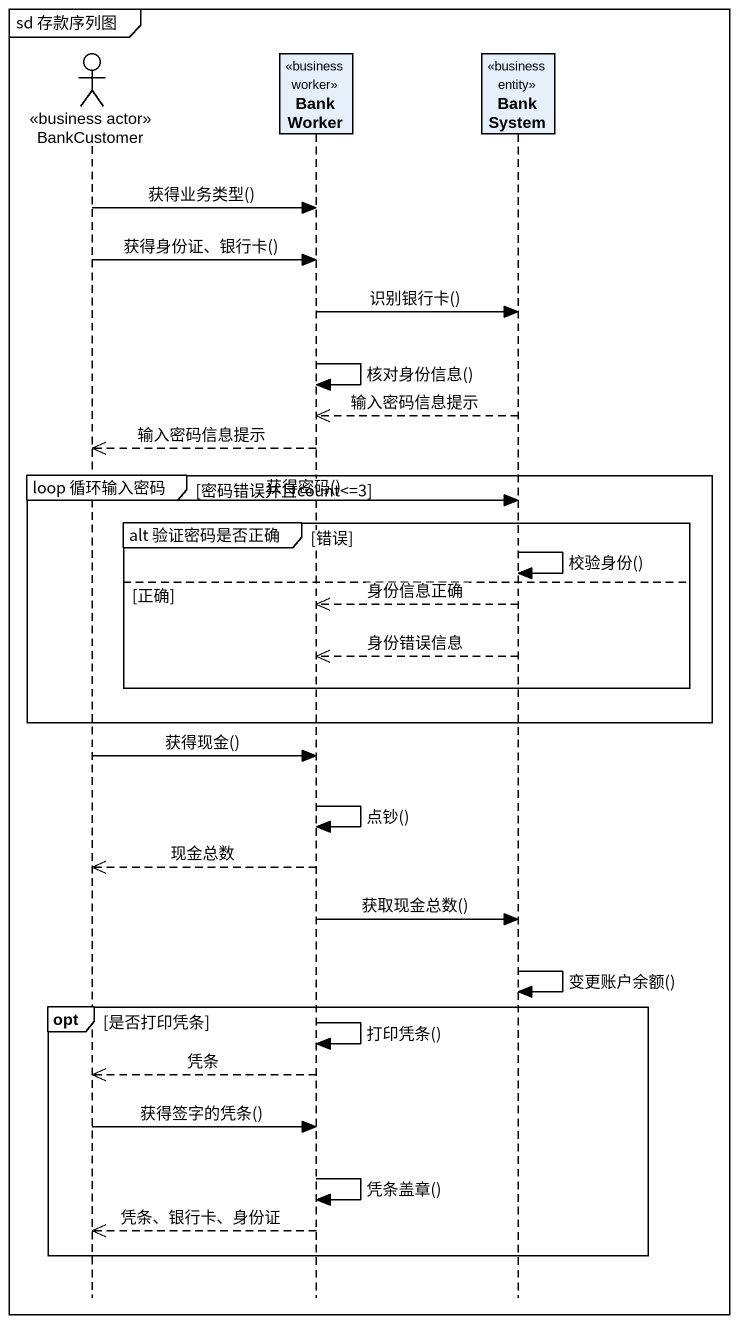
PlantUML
@startuml
mainframe sd 存款序列图
hide footbox
actor BankCustomer <<business actor>>
participant BankWorker <<business worker>>
participant BankSystem <<business entity>>

BankCustomer -> BankWorker : 获得业务类型()
BankCustomer -> BankWorker : 获得身份证、银行卡()
BankWorker -> BankSystem : 识别银行卡()
BankWorker -> BankWorker : 核对身份信息()
BankSystem -->> BankWorker : 输入密码信息提示
BankWorker -->> BankCustomer : 输入密码信息提示
group loop 循环输入密码 [密码错误并且count<=3]
  BankCustomer -> BankSystem : 获得密码()
  group alt 验证密码是否正确 [错误]
    BankSystem -> BankSystem : 校验身份()
  else 正确
    BankSystem -->> BankWorker : 身份信息正确
    BankSystem -->> BankWorker : 身份错误信息
  end
end
BankCustomer -> BankWorker : 获得现金()
BankWorker -> BankWorker : 点钞()
BankWorker -->> BankCustomer : 现金总数
BankWorker -> BankSystem : 获取现金总数()
BankSystem -> BankSystem : 变更账户余额()
opt 是否打印凭条
  BankWorker -> BankWorker : 打印凭条()
  BankWorker -->> BankCustomer : 凭条
  BankCustomer -> BankWorker : 获得签字的凭条()
  BankWorker -> BankWorker : 凭条盖章()
  BankWorker -->> BankCustomer : 凭条、银行卡、身份证
end
@enduml
